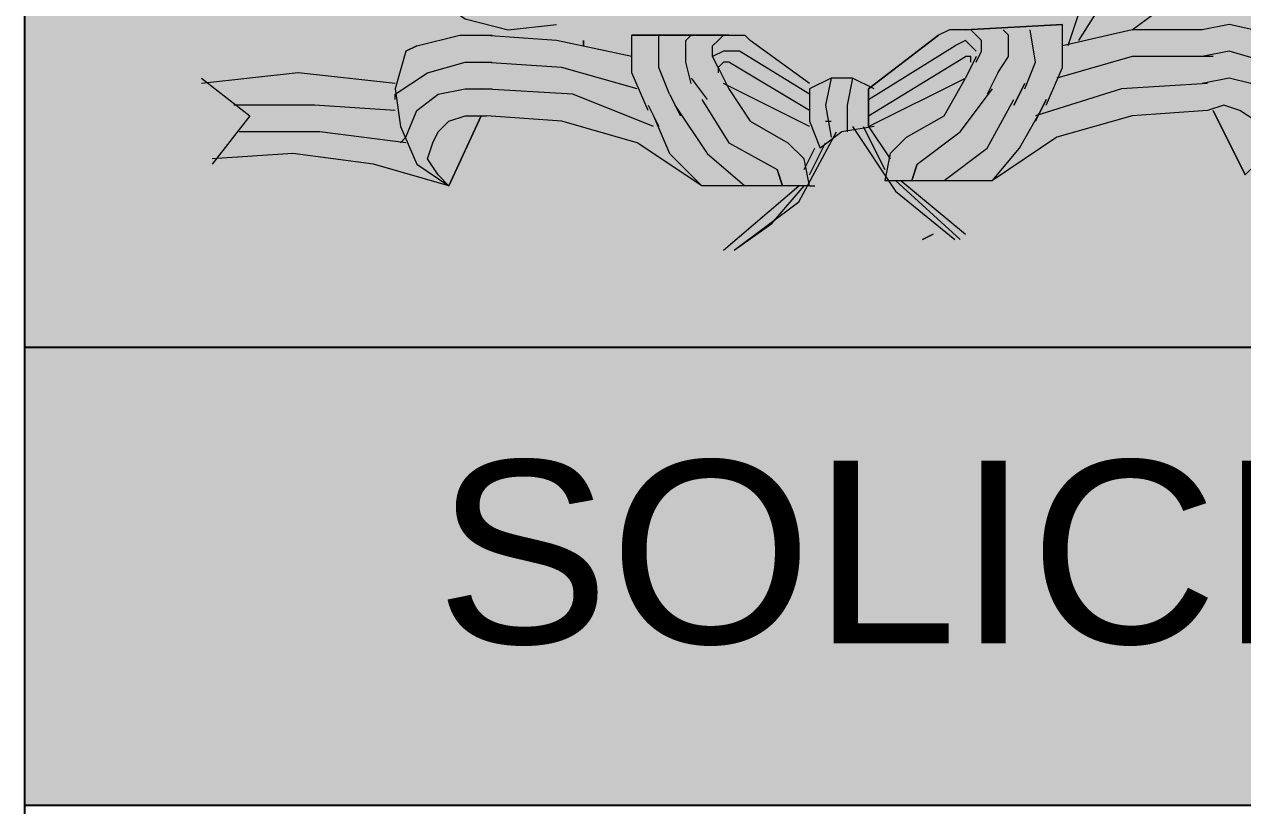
# Model space of a CAD drawing. Header units: inches. Extents: x 13.1 to 77.9, y 9.9 to 37.9.
# Drawn here: x 35.757 to 36.716, y 35.604 to 36.219 of the extents above; entities that cross this region are included whole.
import ezdxf

# ---------------------------------------------------------------- set-up
doc = ezdxf.new("R2010")
doc.units = ezdxf.units.IN
doc.header["$MEASUREMENT"] = 0
for name, color, linetype, lineweight in [('F_H', 253, 'Continuous', 13), ('F_NUEVA', 43, 'Continuous', 25), ('F_TEXT', 250, 'Continuous', 13)]:
    doc.layers.add(name, color=color, linetype=linetype, lineweight=lineweight)
doc.layers.add('F_Layer01', color=7, linetype='Continuous')
doc.styles.add('ARIAL', font='arial.ttf', dxfattribs={"height": 0.2})

# ---------------------------------------------------------------- blocks, each defined once
blk = doc.blocks.new('block 274')
at = {"layer": 'F_Layer01', "color": 18, "lineweight": 9, "true_color": 0x000000}
for points in [[(1.86617, -1.6764), (1.8323, -1.7018), (1.81114, -1.73567), (1.79844, -1.77377)], [(1.86617, -1.6764), (1.8323, -1.7018), (1.81114, -1.73567), (1.79844, -1.77377)], [(1.26927, -1.7018), (1.29467, -1.73143), (1.3243, -1.7526), (1.35817, -1.76107), (1.39627, -1.75683)], [(1.26927, -1.7018), (1.29467, -1.73143), (1.3243, -1.7526), (1.35817, -1.76107), (1.39627, -1.75683)], [(1.90427, -1.7018), (1.86194, -1.71027), (1.82807, -1.73567), (1.8069, -1.76953)], [(1.90427, -1.7018), (1.86194, -1.71027), (1.82807, -1.73567), (1.8069, -1.76953)], [(1.84924, -1.76107), (1.8831, -1.73567), (1.90427, -1.7018)], [(1.84924, -1.76107), (1.8831, -1.73567), (1.90427, -1.7018)], [(1.72647, -1.78647), (1.7307, -1.778), (1.7307, -1.76953), (1.72647, -1.7653), (1.72224, -1.76107), (1.71377, -1.76107), (1.7053, -1.76107), (1.69684, -1.7653)], [(1.72647, -1.78647), (1.7307, -1.778), (1.7307, -1.76953), (1.72647, -1.7653), (1.72224, -1.76107), (1.71377, -1.76107), (1.7053, -1.76107), (1.69684, -1.7653)], [(1.7434, -1.79493), (1.75187, -1.78223), (1.75187, -1.7653), (1.74764, -1.76107)], [(1.7434, -1.79493), (1.75187, -1.78223), (1.75187, -1.7653), (1.74764, -1.76107)], [(1.76457, -1.80763), (1.77304, -1.78647), (1.7688, -1.76107)], [(1.76457, -1.80763), (1.77304, -1.78647), (1.7688, -1.76107)], [(1.7815, -1.82033), (1.7942, -1.7907), (1.7942, -1.75683)], [(1.7815, -1.82033), (1.7942, -1.7907), (1.7942, -1.75683)], [(1.90427, -1.76107), (1.84924, -1.76107), (1.7942, -1.77377)], [(1.90427, -1.76107), (1.84924, -1.76107), (1.7942, -1.77377)], [(1.96354, -1.7653), (1.92544, -1.75683), (1.90427, -1.76107)], [(1.96354, -1.7653), (1.92544, -1.75683), (1.90427, -1.76107)], [(1.2862, -1.77376), (1.32007, -1.7653), (1.34547, -1.7653)], [(1.45554, -1.78223), (1.39627, -1.76953), (1.337, -1.7653)], [(1.45554, -1.78223), (1.39627, -1.76953), (1.337, -1.7653)], [(1.46824, -1.82457), (1.45554, -1.79493), (1.45554, -1.7653)], [(1.46824, -1.82457), (1.45554, -1.79493), (1.45554, -1.7653)], [(1.48517, -1.81187), (1.4767, -1.7907), (1.4767, -1.7653)], [(1.48517, -1.81187), (1.4767, -1.7907), (1.4767, -1.7653)], [(1.5021, -1.8034), (1.49787, -1.78647), (1.49787, -1.76953), (1.5021, -1.7653)], [(1.5021, -1.8034), (1.49787, -1.78647), (1.49787, -1.76953), (1.5021, -1.7653)], [(1.52327, -1.7907), (1.51904, -1.78223), (1.51904, -1.77376), (1.52327, -1.76953), (1.5275, -1.7653), (1.53597, -1.7653), (1.54444, -1.7653), (1.54867, -1.76953)], [(1.52327, -1.7907), (1.51904, -1.78223), (1.51904, -1.77376), (1.52327, -1.76953), (1.5275, -1.7653), (1.53597, -1.7653), (1.54444, -1.7653), (1.54867, -1.76953)], [(1.59524, -1.8034), (1.54867, -1.76953)], [(1.59524, -1.8034), (1.54867, -1.76953)], [(1.72647, -1.778), (1.718, -1.76953), (1.70954, -1.77377)], [(1.72647, -1.778), (1.718, -1.76953), (1.70954, -1.77377)], [(1.27774, -1.778), (1.26927, -1.80763), (1.2735, -1.83727), (1.2862, -1.8669), (1.3116, -1.88383)], [(1.27774, -1.778), (1.26927, -1.80763), (1.2735, -1.83727), (1.2862, -1.8669), (1.3116, -1.88383)], [(1.5402, -1.778), (1.5275, -1.778), (1.51904, -1.78223)], [(1.5402, -1.778), (1.5275, -1.778), (1.51904, -1.78223)], [(1.59524, -1.81187), (1.5402, -1.778)], [(1.59524, -1.81187), (1.5402, -1.778)], [(1.6418, -1.8161), (1.70954, -1.77376)], [(1.6418, -1.8161), (1.70954, -1.77376)], [(1.6418, -1.8288), (1.718, -1.78223)], [(1.6418, -1.8288), (1.718, -1.78223)], [(1.72224, -1.78647), (1.72224, -1.78223), (1.718, -1.78223)], [(1.72224, -1.78647), (1.72224, -1.78223), (1.718, -1.78223)], [(1.72647, -1.78223), (1.718, -1.79917)], [(1.72647, -1.78223), (1.718, -1.79917)], [(1.91274, -1.78223), (1.84924, -1.78223), (1.78997, -1.79917)], [(1.91274, -1.78223), (1.84924, -1.78223), (1.78997, -1.79917)], [(1.98047, -1.80763), (1.97624, -1.8034), (1.95507, -1.78647), (1.92544, -1.778), (1.90427, -1.78223)], [(1.98047, -1.80763), (1.97624, -1.8034), (1.95507, -1.78647), (1.92544, -1.778), (1.90427, -1.78223)], [(1.26927, -1.8161), (1.26927, -1.81187), (1.29467, -1.79493), (1.3243, -1.78647), (1.34547, -1.78647)], [(1.26927, -1.8161), (1.26927, -1.81187), (1.29467, -1.79493), (1.3243, -1.78647), (1.34547, -1.78647)], [(1.45977, -1.80763), (1.4005, -1.7907), (1.337, -1.78647)], [(1.45977, -1.80763), (1.4005, -1.7907), (1.337, -1.78647)], [(1.53174, -1.78647), (1.5275, -1.78647), (1.52327, -1.7907), (1.52327, -1.79493)], [(1.53174, -1.78647), (1.5275, -1.78647), (1.52327, -1.7907), (1.52327, -1.79493)], [(1.52327, -1.7907), (1.53174, -1.80763)], [(1.52327, -1.7907), (1.53174, -1.80763)], [(1.59524, -1.82457), (1.53174, -1.78647)], [(1.59524, -1.82457), (1.53174, -1.78647)], [(1.26927, -1.8034), (1.19307, -1.79493), (1.11687, -1.8034)], [(1.26927, -1.8034), (1.19307, -1.79493), (1.11687, -1.8034)], [(1.11687, -1.79917), (1.15497, -1.8288), (1.12534, -1.8669)], [(1.11687, -1.79917), (1.15497, -1.8288), (1.12534, -1.8669)], [(1.5021, -1.79917), (1.5148, -1.8161)], [(1.5021, -1.79917), (1.5148, -1.8161)], [(1.64604, -1.80763), (1.6291, -1.79917), (1.61217, -1.79917), (1.59524, -1.80763)], [(1.64604, -1.80763), (1.6291, -1.79917), (1.61217, -1.79917), (1.59524, -1.80763)], [(1.61217, -1.79917), (1.60794, -1.82033), (1.61217, -1.84573)], [(1.61217, -1.79917), (1.60794, -1.82033), (1.61217, -1.84573)], [(1.6291, -1.79917), (1.62487, -1.82033), (1.62487, -1.8415)], [(1.6291, -1.79917), (1.62487, -1.82033), (1.62487, -1.8415)], [(1.6418, -1.83726), (1.718, -1.79917)], [(1.6418, -1.83726), (1.718, -1.79917)], [(1.67144, -1.84573), (1.70107, -1.8288), (1.718, -1.79917)], [(1.67144, -1.84573), (1.70107, -1.8288), (1.718, -1.79917)], [(1.7434, -1.79493), (1.73494, -1.81187)], [(1.7434, -1.79493), (1.73494, -1.81187)], [(1.972, -1.8415), (1.972, -1.83727), (1.96354, -1.8161), (1.94237, -1.8034), (1.92544, -1.79917), (1.90427, -1.8034)], [(1.972, -1.8415), (1.972, -1.83727), (1.96354, -1.8161), (1.94237, -1.8034), (1.92544, -1.79917), (1.90427, -1.8034)], [(1.2735, -1.84997), (1.27774, -1.84573), (1.2862, -1.82457), (1.30314, -1.81187), (1.3243, -1.80763), (1.34547, -1.80763)], [(1.2735, -1.84997), (1.27774, -1.84573), (1.2862, -1.82457), (1.30314, -1.81187), (1.3243, -1.80763), (1.34547, -1.80763)], [(1.47247, -1.83727), (1.40897, -1.81187), (1.337, -1.80763)], [(1.47247, -1.83727), (1.40897, -1.81187), (1.337, -1.80763)], [(1.59524, -1.83727), (1.5275, -1.8034)], [(1.59524, -1.83727), (1.5275, -1.8034)], [(1.53174, -1.80763), (1.54867, -1.83303), (1.5783, -1.84997)], [(1.53174, -1.80763), (1.54867, -1.83303), (1.5783, -1.84997)], [(1.59524, -1.80763), (1.59524, -1.83303), (1.6037, -1.8542)], [(1.59524, -1.80763), (1.59524, -1.83303), (1.6037, -1.8542)], [(1.6799, -1.8669), (1.71377, -1.8415), (1.73917, -1.80763)], [(1.6799, -1.8669), (1.71377, -1.8415), (1.73917, -1.80763)], [(1.9085, -1.8034), (1.84077, -1.80763), (1.77304, -1.8288)], [(1.9085, -1.8034), (1.84077, -1.80763), (1.77304, -1.8288)], [(1.26927, -1.82457), (1.20577, -1.82033), (1.14227, -1.82033)], [(1.26927, -1.82457), (1.20577, -1.82033), (1.14227, -1.82033)], [(1.46824, -1.82033), (1.4767, -1.83727)], [(1.46824, -1.82033), (1.4767, -1.83727)], [(1.48517, -1.81187), (1.49364, -1.8288)], [(1.48517, -1.81187), (1.49364, -1.8288)], [(1.4894, -1.82033), (1.5148, -1.85843), (1.54444, -1.88383)], [(1.4894, -1.82033), (1.5148, -1.85843), (1.54444, -1.88383)], [(1.51057, -1.8161), (1.53174, -1.84997), (1.56984, -1.87113)], [(1.51057, -1.8161), (1.53174, -1.84997), (1.56984, -1.87113)], [(1.70107, -1.8796), (1.73494, -1.8542), (1.7561, -1.8161)], [(1.70107, -1.8796), (1.73494, -1.8542), (1.7561, -1.8161)], [(1.93814, -1.87537), (1.9466, -1.8669), (1.95084, -1.8542), (1.95084, -1.8415), (1.9466, -1.83303), (1.9339, -1.82457), (1.9212, -1.82033), (1.9085, -1.82457)], [(1.93814, -1.87537), (1.9466, -1.8669), (1.95084, -1.8542), (1.95084, -1.8415), (1.9466, -1.83303), (1.9339, -1.82457), (1.9212, -1.82033), (1.9085, -1.82457)], [(1.337, -1.8288), (1.3116, -1.88383), (1.30314, -1.87537), (1.29467, -1.86267), (1.2989, -1.84997), (1.30314, -1.8415), (1.3116, -1.83303), (1.3243, -1.8288), (1.34124, -1.8288)], [(1.3116, -1.88383), (1.30314, -1.87537), (1.29467, -1.86267), (1.2989, -1.84997), (1.30314, -1.8415), (1.3116, -1.83303), (1.3243, -1.8288), (1.34124, -1.8288)], [(1.3116, -1.88383), (1.337, -1.8288)], [(1.51057, -1.88383), (1.45977, -1.84997), (1.4005, -1.83303), (1.34124, -1.8288)], [(1.51057, -1.88383), (1.45977, -1.84997), (1.4005, -1.83303), (1.34124, -1.8288)], [(1.47247, -1.8288), (1.48517, -1.85843), (1.51057, -1.88383)], [(1.47247, -1.8288), (1.48517, -1.85843), (1.51057, -1.88383)], [(1.73917, -1.8796), (1.76034, -1.8542), (1.77727, -1.82457)], [(1.73917, -1.8796), (1.76034, -1.8542), (1.77727, -1.82457)], [(1.9085, -1.82457), (1.84924, -1.8288), (1.78997, -1.84573), (1.73917, -1.8796)], [(1.9085, -1.82457), (1.84924, -1.8288), (1.78997, -1.84573), (1.73917, -1.8796)], [(1.64604, -1.83727), (1.62064, -1.8415), (1.6037, -1.8542)], [(1.64604, -1.83727), (1.62064, -1.8415), (1.6037, -1.8542)], [(1.60794, -1.83303), (1.61217, -1.83303)], [(1.6291, -1.83726), (1.66297, -1.88806), (1.70954, -1.92617)], [(1.6291, -1.83726), (1.66297, -1.88806), (1.70954, -1.92617)], [(1.63757, -1.83727), (1.6545, -1.87113)], [(1.63757, -1.83727), (1.6545, -1.87113)], [(1.6418, -1.83726), (1.65874, -1.86267)], [(1.6418, -1.83726), (1.65874, -1.86267)], [(1.27774, -1.84997), (1.21, -1.8415), (1.1465, -1.8415)], [(1.27774, -1.84997), (1.21, -1.8415), (1.1465, -1.8415)], [(1.53597, -1.93463), (1.58677, -1.89653), (1.6164, -1.8415)], [(1.53597, -1.93463), (1.58677, -1.89653), (1.6164, -1.8415)], [(1.67144, -1.84573), (1.65874, -1.85843), (1.6545, -1.8796)], [(1.67144, -1.84573), (1.65874, -1.85843), (1.6545, -1.8796)], [(1.3116, -1.88383), (1.25234, -1.8669), (1.18884, -1.85843), (1.12534, -1.86267)], [(1.3116, -1.88383), (1.25234, -1.8669), (1.18884, -1.85843), (1.12534, -1.86267)], [(1.59524, -1.88383), (1.591, -1.86267), (1.5783, -1.84997)], [(1.59524, -1.88383), (1.591, -1.86267), (1.5783, -1.84997)], [(1.591, -1.87113), (1.59947, -1.8542)], [(1.591, -1.87113), (1.59947, -1.8542)], [(1.59524, -1.87537), (1.60794, -1.84997)], [(1.59524, -1.87537), (1.60794, -1.84997)], [(1.59524, -1.88383), (1.51057, -1.88383)], [(1.59524, -1.88383), (1.51057, -1.88383)], [(1.5275, -1.93463), (1.58677, -1.88383)], [(1.5275, -1.93463), (1.58677, -1.88383)], [(1.53597, -1.93463), (1.5656, -1.91347), (1.591, -1.88383)], [(1.53597, -1.93463), (1.5656, -1.91347), (1.591, -1.88383)], [(1.59524, -1.88383), (1.59947, -1.88383)], [(1.59524, -1.88383), (1.59947, -1.88383)], [(1.6545, -1.8796), (1.65874, -1.8796)], [(1.6545, -1.8796), (1.73917, -1.8796)], [(1.6545, -1.8796), (1.73917, -1.8796)], [(1.66297, -1.8796), (1.71377, -1.92617)], [(1.66297, -1.8796), (1.71377, -1.92617)], [(1.6672, -1.8796), (1.718, -1.92193)], [(1.6672, -1.8796), (1.718, -1.92193)]]:
    blk.add_lwpolyline(points, dxfattribs=at)
for points, knots in [([(1.718, -1.76107), (1.718, -1.76107), (1.7942, -1.75683), (1.7942, -1.75683), (1.7942, -1.75683), (1.718, -1.76107), (1.718, -1.76107)], [0, 0, 0, 0, 1, 1, 1, 2, 2, 2, 2]), ([(1.2862, -1.77376), (1.2862, -1.77376), (1.27774, -1.778), (1.27774, -1.778), (1.27774, -1.778), (1.2862, -1.77376), (1.2862, -1.77376), (1.2862, -1.77376), (1.32007, -1.7653), (1.32007, -1.7653), (1.32007, -1.7653), (1.34547, -1.7653), (1.34547, -1.7653)], [0, 0, 0, 0, 1, 1, 1, 2, 2, 2, 3, 3, 3, 4, 4, 4, 4]), ([(1.41744, -1.77377), (1.41744, -1.77377), (1.41744, -1.76953), (1.41744, -1.76953), (1.41744, -1.76953), (1.41744, -1.77377), (1.41744, -1.77377)], [0, 0, 0, 0, 1, 1, 1, 2, 2, 2, 2]), ([(1.53174, -1.7653), (1.53174, -1.7653), (1.45554, -1.7653), (1.45554, -1.7653), (1.45554, -1.7653), (1.53174, -1.7653), (1.53174, -1.7653)], [0, 0, 0, 0, 1, 1, 1, 2, 2, 2, 2]), ([(1.6418, -1.80763), (1.6418, -1.80763), (1.69684, -1.7653), (1.69684, -1.7653), (1.69684, -1.7653), (1.6418, -1.80763), (1.6418, -1.80763)], [0, 0, 0, 0, 1, 1, 1, 2, 2, 2, 2]), ([(1.6418, -1.80763), (1.6418, -1.80763), (1.6418, -1.83727), (1.6418, -1.83727), (1.6418, -1.83727), (1.6418, -1.80763), (1.6418, -1.80763)], [0, 0, 0, 0, 1, 1, 1, 2, 2, 2, 2]), ([(1.76457, -1.8034), (1.76457, -1.8034), (1.7561, -1.82033), (1.7561, -1.82033), (1.7561, -1.82033), (1.76457, -1.8034), (1.76457, -1.8034)], [0, 0, 0, 0, 1, 1, 1, 2, 2, 2, 2]), ([(1.7815, -1.8161), (1.7815, -1.8161), (1.77304, -1.83303), (1.77304, -1.83303), (1.77304, -1.83303), (1.7815, -1.8161), (1.7815, -1.8161)], [0, 0, 0, 0, 1, 1, 1, 2, 2, 2, 2]), ([(1.93814, -1.87537), (1.93814, -1.87537), (1.91274, -1.82457), (1.91274, -1.82457), (1.91274, -1.82457), (1.93814, -1.87537), (1.93814, -1.87537)], [0, 0, 0, 0, 1, 1, 1, 2, 2, 2, 2]), ([(1.6799, -1.8669), (1.6799, -1.8669), (1.67567, -1.8796), (1.67567, -1.8796), (1.67567, -1.8796), (1.6799, -1.8669), (1.6799, -1.8669)], [0, 0, 0, 0, 1, 1, 1, 2, 2, 2, 2]), ([(1.57407, -1.88383), (1.57407, -1.88383), (1.56984, -1.87113), (1.56984, -1.87113), (1.56984, -1.87113), (1.57407, -1.88383), (1.57407, -1.88383)], [0, 0, 0, 0, 1, 1, 1, 2, 2, 2, 2]), ([(1.6926, -1.92193), (1.6926, -1.92193), (1.68414, -1.92617), (1.68414, -1.92617), (1.68414, -1.92617), (1.6926, -1.92193), (1.6926, -1.92193)], [0, 0, 0, 0, 1, 1, 1, 2, 2, 2, 2])]:
    blk.add_open_spline(points, degree=3, knots=knots, dxfattribs=at)

msp = doc.modelspace()

# ---------------------------------------------------------------- hatches: boundary and pattern name
at = {"layer": 'F_H'}
msp.add_hatch(color=256, dxfattribs=at).paths.add_polyline_path([(51.1571, 35.60442), (51.1571, 35.96535), (35.7571, 35.96535), (35.7571, 35.60442)])
at = {"layer": 'F_Layer01', "true_color": 0xcb6120}
h = msp.add_hatch(color=32, dxfattribs=at)
h.dxf.hatch_style = 2
h.paths.add_polyline_path([(48.13271, 35.96534), (35.7571, 35.96534), (35.7571, 37.40467), (48.13271, 37.40467)])

# ---------------------------------------------------------------- linework, layer by layer
at = {"layer": 'F_Layer01', "lineweight": 0}
msp.add_lwpolyline([(48.13271, 35.96534), (35.7571, 35.96534), (35.7571, 37.40467), (48.13271, 37.40467), (48.13271, 35.96534)], close=True, dxfattribs=at)
at = {"layer": 'F_NUEVA', "color": 7}
for p, q in [((35.7571, 37.40467), (35.7571, 10.40467)), ((35.7571, 35.96535), (51.1571, 35.96535)), ((35.7571, 35.96535), (51.1571, 35.96535)), ((35.7571, 35.96534), (51.1571, 35.96534)), ((51.1571, 35.60442), (35.7571, 35.60442))]:
    msp.add_line(p, q, dxfattribs=at)

# ---------------------------------------------------------------- block references
at = {"layer": 'F_Layer01'}
msp.add_blockref('block 274', (34.77956, 37.97617), dxfattribs=at)

# ---------------------------------------------------------------- texts
at = {"layer": 'F_TEXT', "color": 7, "style": 'ARIAL', "width": 1.02}
msp.add_text('SOLICITANTE (S) (PROPIETARIO / APODERADO)', height=0.1439319, dxfattribs=at).set_placement((36.08069, 35.73208))

doc.saveas('drawing.dxf')
